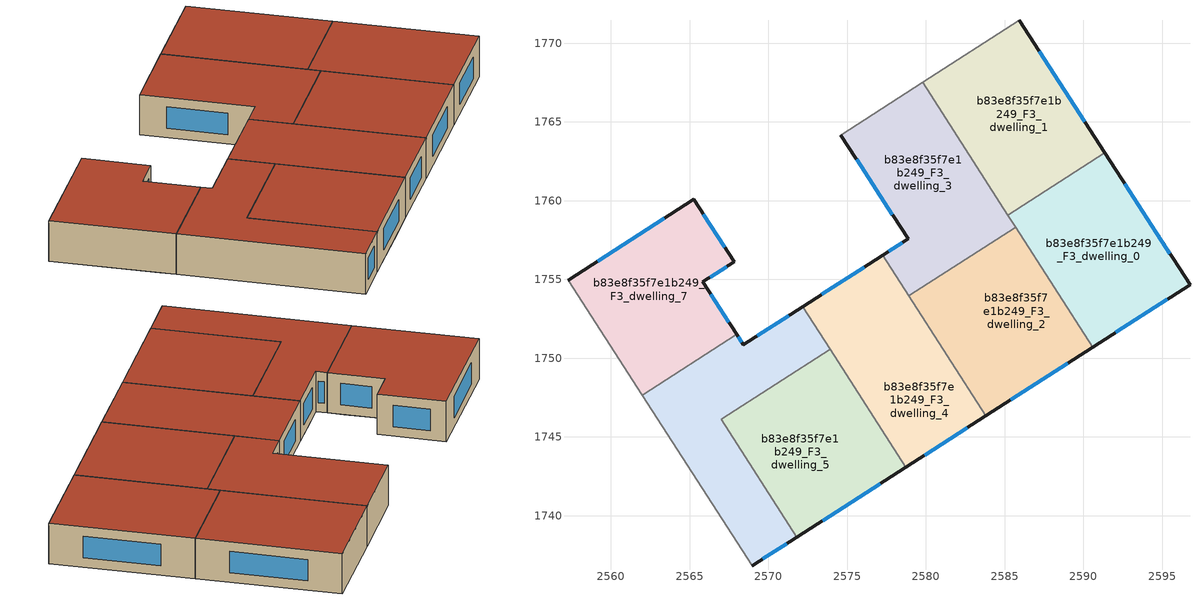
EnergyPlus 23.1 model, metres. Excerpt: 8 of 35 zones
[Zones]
b83e8f35f7e1b249_F3_dwelling_0
 floor adiabatic (EU_floor_Construction): 2591.36,1763.04 2596.77,1754.67 2590.59,1750.7 2585.21,1759.09 z9
 wall outside (EU_wall_Construction): 2590.59,1750.7 2596.77,1754.67 2591.36,1763.04 z9:12
 wall to b83e8f35f7e1b249_F3_dwelling_1 (EU_wall_Construction): 2591.36,1763.04 2585.21,1759.09 z9:12
 wall to b83e8f35f7e1b249_F3_dwelling_2 (EU_wall_Construction): 2585.7,1758.32 2590.59,1750.7 z9:12
 wall to b83e8f35f7e1b249_F3_dwelling_3 (EU_wall_Construction): 2585.21,1759.09 2585.7,1758.32 z9:12
 window (EU_Window_Construction): 2595.5,1756.63 2592.63,1761.07 / 2592.04,1751.63 2595.32,1753.73 z9.7:11.3
 roof outside (EU_roof_Construction): 2596.77,1754.67 2591.36,1763.04 2585.21,1759.09 2590.59,1750.7 z12
b83e8f35f7e1b249_F3_dwelling_1
 floor to b83e8f35f7e1b249_F2_dwelling_1 (EU_floor_Construction): 2585.93,1771.45 2591.36,1763.04 2585.89,1759.53 2580.48,1767.94 z9
 floor adiabatic (EU_floor_Construction): 2585.93,1771.45 2580.48,1767.94 2585.89,1759.53 2585.21,1759.09 2579.8,1767.5 z9
 wall outside (EU_wall_Construction): 2591.36,1763.04 2585.93,1771.45 z9:12
 wall adiabatic (EU_wall_Construction): 2585.93,1771.45 2579.8,1767.5 z9:12
 wall to b83e8f35f7e1b249_F3_dwelling_3 (EU_wall_Construction): 2579.8,1767.5 2585.21,1759.09 z9:12
 window (EU_Window_Construction): 2590.08,1765.01 2587.2,1769.47 z9.7:11.3
 roof outside (EU_roof_Construction): 2591.36,1763.04 2585.93,1771.45 2579.8,1767.5 2585.21,1759.09 z12
b83e8f35f7e1b249_F3_dwelling_2
 floor to b83e8f35f7e1b249_F2_dwelling_2 (EU_floor_Construction): 2585.7,1758.32 2590.59,1750.7 2585.81,1747.62 2580.91,1755.25 z9
 floor to b83e8f35f7e1b249_F2_dwelling_4 (EU_floor_Construction): 2582.44,1752.87 2585.81,1747.62 2583.81,1746.34 2580.44,1751.59 z9
 floor to b83e8f35f7e1b249_F2_dwelling_5 (EU_floor_Construction): 2580.91,1755.25 2582.44,1752.87 2580.44,1751.59 2578.91,1753.97 z9
 wall outside (EU_wall_Construction): 2583.81,1746.34 2590.59,1750.7 z9:12
 wall to b83e8f35f7e1b249_F3_dwelling_3 (EU_wall_Construction): 2585.7,1758.32 2578.91,1753.97 z9:12
 wall to b83e8f35f7e1b249_F3_dwelling_4 (EU_wall_Construction): 2578.91,1753.97 2583.81,1746.34 z9:12
 window (EU_Window_Construction): 2585.4,1747.36 2589,1749.68 z9.7:11.3
 roof outside (EU_roof_Construction): 2590.59,1750.7 2585.7,1758.32 2578.91,1753.97 2583.81,1746.34 z12
b83e8f35f7e1b249_F3_dwelling_3
 floor to b83e8f35f7e1b249_F2_dwelling_3 (EU_floor_Construction): 2579.8,1767.5 2585.2,1759.1 2580.41,1756.03 2579.27,1757.81 2577.27,1756.53 2578.87,1757.56 2574.6,1764.16 z9
 floor to b83e8f35f7e1b249_F2_dwelling_2 (EU_floor_Construction): 2585.2,1759.1 2585.7,1758.32 2580.91,1755.25 2580.41,1756.03 z9
 floor to b83e8f35f7e1b249_F2_dwelling_5 (EU_floor_Construction): 2579.27,1757.81 2580.91,1755.25 2578.91,1753.97 2577.27,1756.53 z9
 wall outside (EU_wall_Construction): 2574.6,1764.16 2578.87,1757.56 2577.27,1756.53 z9:12
 wall adiabatic (EU_wall_Construction): 2579.8,1767.5 2574.6,1764.16 z9:12
 wall to b83e8f35f7e1b249_F3_dwelling_4 (EU_wall_Construction): 2577.27,1756.53 2578.91,1753.97 z9:12
 window (EU_Window_Construction): 2575.61,1762.61 2577.87,1759.11 / 2578.49,1757.32 2577.64,1756.78 z9.7:11.3
 roof outside (EU_roof_Construction): 2585.7,1758.32 2579.8,1767.5 2574.6,1764.16 2578.87,1757.56 2577.27,1756.53 2578.91,1753.97 z12
b83e8f35f7e1b249_F3_dwelling_4
 floor to b83e8f35f7e1b249_F2_dwelling_4 (EU_floor_Construction): 2580.44,1751.59 2583.81,1746.34 2578.74,1743.08 2575.37,1748.33 z9
 floor to b83e8f35f7e1b249_F2_dwelling_5 (EU_floor_Construction): 2577.27,1756.53 2580.44,1751.59 2575.37,1748.33 2572.19,1753.27 z9
 wall outside (EU_wall_Construction): 2577.27,1756.53 2572.19,1753.28 / 2578.74,1743.08 2583.81,1746.34 z9:12
 wall to b83e8f35f7e1b249_F3_dwelling_5 (EU_wall_Construction): 2573.94,1750.55 2578.74,1743.08 z9:12
 wall to b83e8f35f7e1b249_F3_dwelling_6 (EU_wall_Construction): 2572.19,1753.28 2573.94,1750.55 z9:12
 window (EU_Window_Construction): 2576.08,1755.77 2573.38,1754.04 / 2579.93,1743.85 2582.62,1745.58 z9.7:11.3
 roof outside (EU_roof_Construction): 2583.81,1746.34 2577.27,1756.53 2572.19,1753.28 2578.74,1743.08 z12
b83e8f35f7e1b249_F3_dwelling_5
 floor to b83e8f35f7e1b249_F2_dwelling_6 (EU_floor_Construction): 2572.25,1749.47 2577.05,1742 2571.81,1738.64 2567.02,1746.11 z9
 floor to b83e8f35f7e1b249_F2_dwelling_5 (EU_floor_Construction): 2573.94,1750.55 2575.37,1748.33 2573.68,1747.25 2572.25,1749.47 z9
 floor adiabatic (EU_floor_Construction): 2575.37,1748.33 2573.94,1750.55 2578.74,1743.08 2577.05,1742 2573.68,1747.25 z9
 wall outside (EU_wall_Construction): 2571.82,1738.64 2578.74,1743.08 z9:12
 wall to b83e8f35f7e1b249_F3_dwelling_6 (EU_wall_Construction): 2573.94,1750.55 2567.02,1746.11 2571.82,1738.64 z9:12
 window (EU_Window_Construction): 2573.44,1739.68 2577.11,1742.04 z9.7:11.3
 roof outside (EU_roof_Construction): 2578.74,1743.08 2573.94,1750.55 2567.02,1746.11 2571.82,1738.64 z12
b83e8f35f7e1b249_F3_dwelling_6
 floor to b83e8f35f7e1b249_F2_dwelling_7 (EU_floor_Construction): 2570.5,1752.19 2571.73,1750.28 2566.18,1746.72 2571.5,1738.43 2568.99,1736.83 2561.99,1747.66 2567.99,1751.51 2568.41,1750.85 z9
 floor to b83e8f35f7e1b249_F2_dwelling_6 (EU_floor_Construction): 2571.73,1750.28 2572.25,1749.47 2567.02,1746.11 2571.81,1738.64 2571.5,1738.43 2566.18,1746.72 z9
 floor to b83e8f35f7e1b249_F2_dwelling_5 (EU_floor_Construction): 2572.19,1753.27 2573.94,1750.55 2572.25,1749.47 2570.5,1752.19 z9
 wall outside (EU_wall_Construction): 2568.99,1736.83 2571.82,1738.64 / 2572.19,1753.28 2568.41,1750.85 2567.99,1751.51 z9:12
 wall adiabatic (EU_wall_Construction): 2561.99,1747.66 2568.99,1736.83 z9:12
 wall to b83e8f35f7e1b249_F3_dwelling_7 (EU_wall_Construction): 2567.99,1751.51 2561.99,1747.66 z9:12
 window (EU_Window_Construction): 2569.66,1737.25 2571.15,1738.21 / 2568.31,1751 2568.09,1751.35 / 2571.3,1752.71 2569.3,1751.42 z9.7:11.3
 roof outside (EU_roof_Construction): 2571.82,1738.64 2567.02,1746.11 2573.94,1750.55 2572.19,1753.28 2568.41,1750.85 2567.99,1751.51 2561.99,1747.66 2568.99,1736.83 z12
b83e8f35f7e1b249_F3_dwelling_7
 floor to b83e8f35f7e1b249_F2_dwelling_7 (EU_floor_Construction): 2567.37,1752.46 2567.99,1751.51 2561.99,1747.66 2561.37,1748.61 z9
 floor to b83e8f35f7e1b249_F2_dwelling_8 (EU_floor_Construction): 2565.27,1760.08 2567.83,1756.11 2565.84,1754.84 2567.37,1752.46 2561.37,1748.61 2557.28,1754.95 z9
 wall outside (EU_wall_Construction): 2567.99,1751.51 2565.84,1754.84 2567.83,1756.11 2565.27,1760.08 2557.28,1754.95 z9:12
 wall adiabatic (EU_wall_Construction): 2557.28,1754.95 2561.99,1747.66 z9:12
 window (EU_Window_Construction): 2563.39,1758.87 2559.15,1756.15 / 2567.23,1757.04 2565.87,1759.15 / 2566.3,1755.14 2567.36,1755.81 / 2567.48,1752.29 2566.34,1754.06 z9.7:11.3
 roof outside (EU_roof_Construction): 2567.99,1751.51 2565.84,1754.84 2567.83,1756.11 2565.27,1760.08 2557.28,1754.95 2561.99,1747.66 z12
[Building]
EU S2 Campaign: North Axis=0; Terrain=City; Solar Distribution=FullExterior
[Site:Location]
Budapest.Ferenc.Liszt.Intl.AP: Latitude=47.437; Longitude=19.256; Time Zone=1; Elevation=185
[SizingPeriod:WeatherFileDays]
AnnualSizingPeriod: Begin Month=1; Begin Day of Month=1; End Month=12; End Day of Month=31; Day of Week for Start Day=Monday; Use Weather File Daylight Saving Period=No; Use Weather File Rain and Snow Indicators=No
[MATERIAL]
EU_InternalMass_Material: Roughness=MediumRough; Thickness=0.1; Conductivity=1; Density=1800; Specific Heat=900; Thermal Absorptance=0.9; Solar Absorptance=0.7; Visible Absorptance=0.7
[MATERIAL:NOMASS] Roughness=MediumRough; Thermal Absorptance=0.9; Solar Absorptance=0.7; Visible Absorptance=0.7
Name | Thermal Resistance
EU_wall_NoMass | 0.832559
EU_roof_NoMass | 1.39638
EU_floor_NoMass | 0.872794
[WINDOWMATERIAL:SIMPLEGLAZINGSYSTEM]
EU_Window_SimpleGlazing: UFactor=2.79869; Solar Heat Gain Coefficient=0.75; Visible Transmittance=0.75
[CONSTRUCTION]
EU_wall_Construction: EU_wall_NoMass
EU_roof_Construction: EU_roof_NoMass
EU_floor_Construction: EU_floor_NoMass
EU_Window_Construction: EU_Window_SimpleGlazing
EU_InternalMass_Construction: EU_InternalMass_Material
[ZONE] Type=1; Multiplier=1; Ceiling Height=autocalculate; Floor Area=autocalculate; Part of Total Floor Area=Yes
Name | Volume
b83e8f35f7e1b249_F3_dwelling_0 | 219.129
b83e8f35f7e1b249_F3_dwelling_1 | 219.136
b83e8f35f7e1b249_F3_dwelling_2 | 219.152
b83e8f35f7e1b249_F3_dwelling_3 | 219.14
b83e8f35f7e1b249_F3_dwelling_4 | 219.134
b83e8f35f7e1b249_F3_dwelling_5 | 219.159
b83e8f35f7e1b249_F3_dwelling_6 | 219.111
b83e8f35f7e1b249_F3_dwelling_7 | 219.119
[INTERNALMASS] Construction=EU_InternalMass_Construction
Name | Zone or ZoneList | Surface Area
b83e8f35f7e1b249_F3_dwelling_0_EU_InternalMass | b83e8f35f7e1b249_F3_dwelling_0 | 73.0435
b83e8f35f7e1b249_F3_dwelling_1_EU_InternalMass | b83e8f35f7e1b249_F3_dwelling_1 | 73.0432
b83e8f35f7e1b249_F3_dwelling_2_EU_InternalMass | b83e8f35f7e1b249_F3_dwelling_2 | 73.0498
b83e8f35f7e1b249_F3_dwelling_3_EU_InternalMass | b83e8f35f7e1b249_F3_dwelling_3 | 73.045
b83e8f35f7e1b249_F3_dwelling_4_EU_InternalMass | b83e8f35f7e1b249_F3_dwelling_4 | 73.0445
b83e8f35f7e1b249_F3_dwelling_5_EU_InternalMass | b83e8f35f7e1b249_F3_dwelling_5 | 73.0545
b83e8f35f7e1b249_F3_dwelling_6_EU_InternalMass | b83e8f35f7e1b249_F3_dwelling_6 | 73.037
b83e8f35f7e1b249_F3_dwelling_7_EU_InternalMass | b83e8f35f7e1b249_F3_dwelling_7 | 73.0402
[OTHEREQUIPMENT] Fuel Type=Electricity; Design Level Calculation Method=Watts/Area; Power per Zone Floor Area=1; Fraction Latent=0; Fraction Radiant=0; Fraction Lost=0; Carbon Dioxide Generation Rate=0; EndUse Subcategory=EU_Step8_InternalGains
Name | Zone or ZoneList or Space or SpaceList | Schedule
EU_Step8_InternalGain_b83e8f35f7e1b249_F3_dwelling_0_f000 | b83e8f35f7e1b249_F3_dwelling_0 | EU_Step8_GainSchedule_b83e8f35f7e1b249_F3_dwelling_0_f000
EU_Step8_InternalGain_b83e8f35f7e1b249_F3_dwelling_1_f000 | b83e8f35f7e1b249_F3_dwelling_1 | EU_Step8_GainSchedule_b83e8f35f7e1b249_F3_dwelling_1_f000
EU_Step8_InternalGain_b83e8f35f7e1b249_F3_dwelling_2_f000 | b83e8f35f7e1b249_F3_dwelling_2 | EU_Step8_GainSchedule_b83e8f35f7e1b249_F3_dwelling_2_f000
EU_Step8_InternalGain_b83e8f35f7e1b249_F3_dwelling_3_f000 | b83e8f35f7e1b249_F3_dwelling_3 | EU_Step8_GainSchedule_b83e8f35f7e1b249_F3_dwelling_3_f000
EU_Step8_InternalGain_b83e8f35f7e1b249_F3_dwelling_4_f000 | b83e8f35f7e1b249_F3_dwelling_4 | EU_Step8_GainSchedule_b83e8f35f7e1b249_F3_dwelling_4_f000
EU_Step8_InternalGain_b83e8f35f7e1b249_F3_dwelling_5_f000 | b83e8f35f7e1b249_F3_dwelling_5 | EU_Step8_GainSchedule_b83e8f35f7e1b249_F3_dwelling_5_f000
EU_Step8_InternalGain_b83e8f35f7e1b249_F3_dwelling_6_f000 | b83e8f35f7e1b249_F3_dwelling_6 | EU_Step8_GainSchedule_b83e8f35f7e1b249_F3_dwelling_6_f000
EU_Step8_InternalGain_b83e8f35f7e1b249_F3_dwelling_7_f000 | b83e8f35f7e1b249_F3_dwelling_7 | EU_Step8_GainSchedule_b83e8f35f7e1b249_F3_dwelling_7_f000
[ZONEVENTILATION:DESIGNFLOWRATE] Schedule=EU_AlwaysOn; Design Flow Rate Calculation Method=AirChanges/Hour; Air Changes per Hour=0.475469; Ventilation Type=Natural; Fan Pressure Rise=0; Fan Total Efficiency=1; Constant Term Coefficient=1; Temperature Term Coefficient=0; Velocity Term Coefficient=0; Velocity Squared Term Coefficient=0; Minimum Indoor Temperature=-100; Maximum Indoor Temperature=100; Delta Temperature=-100; Minimum Outdoor Temperature=-100; Maximum Outdoor Temperature=100; Maximum Wind Speed=40
Name | Zone or ZoneList or Space or SpaceList
EU_ConstantAir_b83e8f35f7e1b249_F3_dwelling_0 | b83e8f35f7e1b249_F3_dwelling_0
EU_ConstantAir_b83e8f35f7e1b249_F3_dwelling_1 | b83e8f35f7e1b249_F3_dwelling_1
EU_ConstantAir_b83e8f35f7e1b249_F3_dwelling_2 | b83e8f35f7e1b249_F3_dwelling_2
EU_ConstantAir_b83e8f35f7e1b249_F3_dwelling_3 | b83e8f35f7e1b249_F3_dwelling_3
EU_ConstantAir_b83e8f35f7e1b249_F3_dwelling_4 | b83e8f35f7e1b249_F3_dwelling_4
EU_ConstantAir_b83e8f35f7e1b249_F3_dwelling_5 | b83e8f35f7e1b249_F3_dwelling_5
EU_ConstantAir_b83e8f35f7e1b249_F3_dwelling_6 | b83e8f35f7e1b249_F3_dwelling_6
EU_ConstantAir_b83e8f35f7e1b249_F3_dwelling_7 | b83e8f35f7e1b249_F3_dwelling_7
[HVACTEMPLATE:THERMOSTAT] Constant Heating Setpoint=20; Constant Cooling Setpoint=50
EU_HeatOnly_b83e8f35f7e1b249_F0_dwelling_0; EU_HeatOnly_b83e8f35f7e1b249_F0_dwelling_1; EU_HeatOnly_b83e8f35f7e1b249_F0_dwelling_2; EU_HeatOnly_b83e8f35f7e1b249_F0_dwelling_3; EU_HeatOnly_b83e8f35f7e1b249_F0_dwelling_4; EU_HeatOnly_b83e8f35f7e1b249_F0_dwelling_5; EU_HeatOnly_b83e8f35f7e1b249_F0_dwelling_6; EU_HeatOnly_b83e8f35f7e1b249_F0_dwelling_7; EU_HeatOnly_b83e8f35f7e1b249_F0_dwelling_8; EU_HeatOnly_b83e8f35f7e1b249_F1_dwelling_0; EU_HeatOnly_b83e8f35f7e1b249_F1_dwelling_1; EU_HeatOnly_b83e8f35f7e1b249_F1_dwelling_2; EU_HeatOnly_b83e8f35f7e1b249_F1_dwelling_3; EU_HeatOnly_b83e8f35f7e1b249_F1_dwelling_4; EU_HeatOnly_b83e8f35f7e1b249_F1_dwelling_5; EU_HeatOnly_b83e8f35f7e1b249_F1_dwelling_6; EU_HeatOnly_b83e8f35f7e1b249_F1_dwelling_7; EU_HeatOnly_b83e8f35f7e1b249_F1_dwelling_8; EU_HeatOnly_b83e8f35f7e1b249_F2_dwelling_0; EU_HeatOnly_b83e8f35f7e1b249_F2_dwelling_1; EU_HeatOnly_b83e8f35f7e1b249_F2_dwelling_2; EU_HeatOnly_b83e8f35f7e1b249_F2_dwelling_3; EU_HeatOnly_b83e8f35f7e1b249_F2_dwelling_4; EU_HeatOnly_b83e8f35f7e1b249_F2_dwelling_5; EU_HeatOnly_b83e8f35f7e1b249_F2_dwelling_6; EU_HeatOnly_b83e8f35f7e1b249_F2_dwelling_7; EU_HeatOnly_b83e8f35f7e1b249_F2_dwelling_8; EU_HeatOnly_b83e8f35f7e1b249_F3_dwelling_0; EU_HeatOnly_b83e8f35f7e1b249_F3_dwelling_1; EU_HeatOnly_b83e8f35f7e1b249_F3_dwelling_2; EU_HeatOnly_b83e8f35f7e1b249_F3_dwelling_3; EU_HeatOnly_b83e8f35f7e1b249_F3_dwelling_4; EU_HeatOnly_b83e8f35f7e1b249_F3_dwelling_5; EU_HeatOnly_b83e8f35f7e1b249_F3_dwelling_6; EU_HeatOnly_b83e8f35f7e1b249_F3_dwelling_7
[HVACTEMPLATE:ZONE:IDEALLOADSAIRSYSTEM] System Availability Schedule=EU_AlwaysOn; Maximum Heating Supply Air Temperature=50; Minimum Cooling Supply Air Temperature=13; Maximum Heating Supply Air Humidity Ratio=0.0156; Minimum Cooling Supply Air Humidity Ratio=0.0077; Heating Limit=NoLimit; Cooling Limit=NoLimit; Heating Availability Schedule=EU_AlwaysOn; Cooling Availability Schedule=EU_CoolingOff; Dehumidification Control Type=ConstantSensibleHeatRatio; Cooling Sensible Heat Ratio=0.7; Dehumidification Setpoint=60; Humidification Control Type=None; Humidification Setpoint=30; Outdoor Air Method=None; Outdoor Air Flow Rate per Person=0.00944; Outdoor Air Flow Rate per Zone Floor Area=0; Outdoor Air Flow Rate per Zone=0; Demand Controlled Ventilation Type=None; Outdoor Air Economizer Type=NoEconomizer; Heat Recovery Type=None; Sensible Heat Recovery Effectiveness=0.7; Latent Heat Recovery Effectiveness=0.65
Name | Template Thermostat
b83e8f35f7e1b249_F3_dwelling_0 | EU_HeatOnly_b83e8f35f7e1b249_F3_dwelling_0
b83e8f35f7e1b249_F3_dwelling_1 | EU_HeatOnly_b83e8f35f7e1b249_F3_dwelling_1
b83e8f35f7e1b249_F3_dwelling_2 | EU_HeatOnly_b83e8f35f7e1b249_F3_dwelling_2
b83e8f35f7e1b249_F3_dwelling_3 | EU_HeatOnly_b83e8f35f7e1b249_F3_dwelling_3
b83e8f35f7e1b249_F3_dwelling_4 | EU_HeatOnly_b83e8f35f7e1b249_F3_dwelling_4
b83e8f35f7e1b249_F3_dwelling_5 | EU_HeatOnly_b83e8f35f7e1b249_F3_dwelling_5
b83e8f35f7e1b249_F3_dwelling_6 | EU_HeatOnly_b83e8f35f7e1b249_F3_dwelling_6
b83e8f35f7e1b249_F3_dwelling_7 | EU_HeatOnly_b83e8f35f7e1b249_F3_dwelling_7
[SIZING:ZONE] Zone Cooling Design Supply Air Temperature Input Method=SupplyAirTemperature; Zone Cooling Design Supply Air Temperature=13; Zone Heating Design Supply Air Temperature Input Method=SupplyAirTemperature; Zone Heating Design Supply Air Temperature=50; Zone Cooling Design Supply Air Humidity Ratio=0.008; Zone Heating Design Supply Air Humidity Ratio=0.008; Cooling Design Air Flow Method=DesignDay; Cooling Design Air Flow Rate=0; Cooling Minimum Air Flow per Zone Floor Area=0.000762; Cooling Minimum Air Flow=0; Cooling Minimum Air Flow Fraction=0.2; Heating Design Air Flow Method=DesignDay; Heating Design Air Flow Rate=0; Heating Maximum Air Flow per Zone Floor Area=0.002032; Heating Maximum Air Flow=0.141576; Heating Maximum Air Flow Fraction=0.3; Account for Dedicated Outdoor Air System=No; Dedicated Outdoor Air System Control Strategy=NeutralSupplyAir; Dedicated Outdoor Air Low Setpoint Temperature for Design=autosize; Dedicated Outdoor Air High Setpoint Temperature for Design=autosize; Zone Load Sizing Method=Sensible Load Only No Latent Load; Zone Latent Cooling Design Supply Air Humidity Ratio Input Method=HumidityRatioDifference; Zone Cooling Design Supply Air Humidity Ratio Difference=0.005; Zone Latent Heating Design Supply Air Humidity Ratio Input Method=HumidityRatioDifference; Zone Humidification Design Supply Air Humidity Ratio Difference=0.005
b83e8f35f7e1b249_F3_dwelling_0; b83e8f35f7e1b249_F3_dwelling_1; b83e8f35f7e1b249_F3_dwelling_2; b83e8f35f7e1b249_F3_dwelling_3; b83e8f35f7e1b249_F3_dwelling_4; b83e8f35f7e1b249_F3_dwelling_5; b83e8f35f7e1b249_F3_dwelling_6; b83e8f35f7e1b249_F3_dwelling_7
[SCHEDULE:CONSTANT]
Name | Hourly Value
EU_AlwaysOn | 1
EU_CoolingOff | 0
[SCHEDULE:FILE] Column Number=1; Rows to Skip at Top=0; Number of Hours of Data=8760; Column Separator=Comma; Interpolate to Timestep=No; Minutes per Item=60; Adjust Schedule for Daylight Savings=Yes
Name | File
EU_Step8_GainSchedule_b83e8f35f7e1b249_F3_dwelling_0_f000 | ../../schedules/b83e8f35f7e1b249/b83e8f35f7e1b249_F3_dwelling_0_f000_gain.csv
EU_Step8_GainSchedule_b83e8f35f7e1b249_F3_dwelling_1_f000 | ../../schedules/b83e8f35f7e1b249/b83e8f35f7e1b249_F3_dwelling_1_f000_gain.csv
EU_Step8_GainSchedule_b83e8f35f7e1b249_F3_dwelling_2_f000 | ../../schedules/b83e8f35f7e1b249/b83e8f35f7e1b249_F3_dwelling_2_f000_gain.csv
EU_Step8_GainSchedule_b83e8f35f7e1b249_F3_dwelling_3_f000 | ../../schedules/b83e8f35f7e1b249/b83e8f35f7e1b249_F3_dwelling_3_f000_gain.csv
EU_Step8_GainSchedule_b83e8f35f7e1b249_F3_dwelling_4_f000 | ../../schedules/b83e8f35f7e1b249/b83e8f35f7e1b249_F3_dwelling_4_f000_gain.csv
EU_Step8_GainSchedule_b83e8f35f7e1b249_F3_dwelling_5_f000 | ../../schedules/b83e8f35f7e1b249/b83e8f35f7e1b249_F3_dwelling_5_f000_gain.csv
EU_Step8_GainSchedule_b83e8f35f7e1b249_F3_dwelling_6_f000 | ../../schedules/b83e8f35f7e1b249/b83e8f35f7e1b249_F3_dwelling_6_f000_gain.csv
EU_Step8_GainSchedule_b83e8f35f7e1b249_F3_dwelling_7_f000 | ../../schedules/b83e8f35f7e1b249/b83e8f35f7e1b249_F3_dwelling_7_f000_gain.csv
